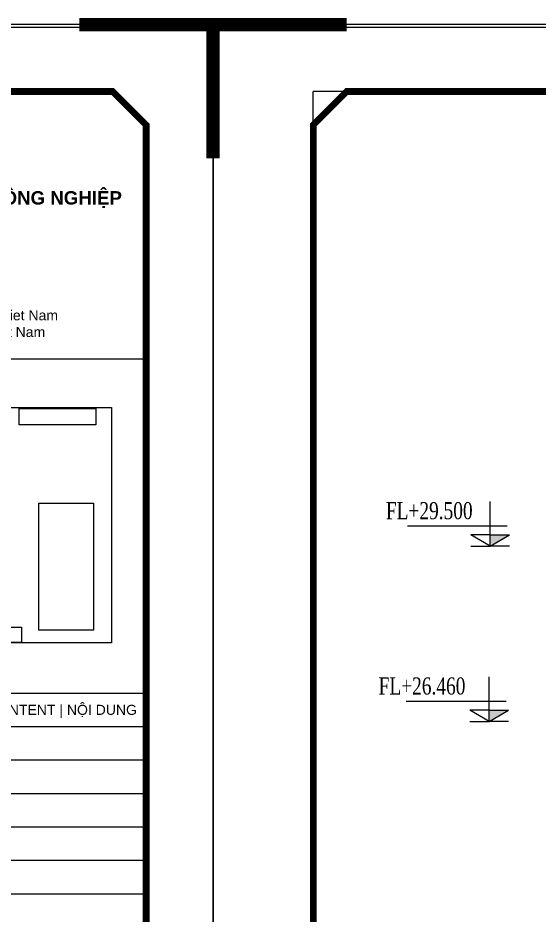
# Model space of a CAD drawing. Header units: inches. Extents: x 340055 to 349452, y -34649 to -30845.
# Drawn here: x 347588.6 to 347679, y -31916 to -31760.4 of the extents above; entities that cross this region are included whole.
import ezdxf

# ---------------------------------------------------------------- set-up
doc = ezdxf.new("R2010")
doc.units = ezdxf.units.IN
doc.header["$MEASUREMENT"] = 0
for name, color, linetype in [('250', 250, 'Continuous'), ('3', 3, 'Continuous'), ('NET IN', 3, 'Continuous')]:
    doc.layers.add(name, color=color, linetype=linetype)
for name, color, linetype, lineweight in [('TL-TIILE BLOCK A2$0$TL-TITLE BLOCK - TEXT @ 1', 7, 'Continuous', 25), ('TL-TIILE BLOCK A2$0$TL-TITLE BLOCK 1', 7, 'Continuous', 50), ('TL-TIILE BLOCK A2$0$TL-TITLE BLOCK 2', 7, 'Continuous', 25), ('TL-TITLE BLOCK - TEXT', 7, 'Continuous', 25)]:
    doc.layers.add(name, color=color, linetype=linetype, lineweight=lineweight)
doc.styles.add('TL-TIILE BLOCK A2$0$MEP-TEXT T.BLOCK 1', font='arial.ttf', dxfattribs={"height": 1.5})
doc.styles.add('TL-TIILE BLOCK A2$0$MEP-TEXT T.BLOCK 3', font='arial.ttf', dxfattribs={"height": 3})
doc.styles.add('vntimeh.shx', font='vntimeh.shx', dxfattribs={"width": 0.8, "bigfont": 'bigfont.shx'})

# ---------------------------------------------------------------- blocks, each defined once
blk = doc.blocks.new('cos')
at = {"color": 8}
for p, q in [((0, 0), (0, 7.82)), ((-3, 3.49), (14.52, 3.49)), ((0, 1.99), (-3.39, 1.99)), ((0, 0), (-3.39, 1.99)), ((0, 1.99), (3.39, 1.99)), ((0, 0), (3.39, 1.99))]:
    blk.add_line(p, q, dxfattribs=at)
at = {"color": 4}
for p in [(-3.39, 0), (3.39, 0)]:
    blk.add_line(p, (0, 0), dxfattribs=at)
at = {"color": 8}
blk.add_solid([(0, 0), (-3.39, 1.99), (0, 1.99)], dxfattribs=at)
at = {"layer": '3', "color": 3, "style": 'vntimeh.shx', "width": 0.75}
blk.add_attdef('DSD', (1.32, 4.73), '', height=3, dxfattribs=at)
blk = doc.blocks.new('kt kien truc 1')
at = {"layer": 'Defpoints'}
for p in [(20, 410), (15, 405)]:
    blk.add_line(p, (15, 410), dxfattribs=at)
at = {"layer": 'Defpoints', "color": 8, "const_width": 2}
for points in [[(0, 400), (0, 420), (20, 420)], [(594, 400), (594, 420), (574, 420)]]:
    blk.add_lwpolyline(points, dxfattribs=at)
at = {"layer": 'Defpoints', "color": 8}
blk.add_lwpolyline([(0, 0), (594, 0), (594, 420), (0, 420)], close=True, dxfattribs=at)
at = {"layer": 'TL-TIILE BLOCK A2$0$TL-TITLE BLOCK 1', "const_width": 1}
blk.add_lwpolyline([(20, 10), (579, 10), (584, 15), (584, 405), (579, 410), (20, 410), (15, 405), (15, 15)], close=True, dxfattribs=at)
at = {"layer": 'TL-TIILE BLOCK A2$0$TL-TITLE BLOCK 2'}
for p, q in [((584, 370), (509, 370)), ((584, 320), (509, 320)), ((584, 320), (509, 320)), ((584, 315), (509, 315)), ((584, 310), (509, 310)), ((584, 305), (509, 305)), ((584, 300), (509, 300)), ((584, 295), (509, 295)), ((584, 290), (509, 290))]:
    blk.add_line(p, q, dxfattribs=at)
at = {"layer": 'TL-TITLE BLOCK - TEXT'}
for points in [[(513.08, 362.74), (578.82, 362.74), (578.82, 327.57), (513.08, 327.57)], [(565.02, 362.59), (576.46, 362.59), (576.46, 360.17), (565.02, 360.17)], [(567.94, 348.43), (576.11, 348.43), (576.11, 329.45), (567.94, 329.45)], [(560.93, 329.89), (565.33, 329.89), (565.33, 327.6), (560.93, 327.6)]]:
    blk.add_lwpolyline(points, close=True, dxfattribs=at)
at = {"layer": 'TL-TIILE BLOCK A2$0$TL-TITLE BLOCK - TEXT @ 1', "attachment_point": 1}
for s, width, insert, char_height, style in [('\\pi0.50923;{\\fArial|b1|i0|c0|p34;MỞ RỘNG XƯỞNG SẢN XUẤT SƠN CÔNG NGHIỆP}', 68.8384, (511.72, 395.1), 2, 'TL-TIILE BLOCK A2$0$MEP-TEXT T.BLOCK 3'), ('ADD:^II4-1, Que Vo Industrial Park, Bac Ninh Province, Viet Nam ', 66.5482, (510.78, 377.29), 1.5, 'TL-TIILE BLOCK A2$0$MEP-TEXT T.BLOCK 1'), ('Địa chỉ: Lô I4-1, Khu công nghiệp Quế Võ, Bắc Ninh, Việt Nam', 66.5482, (510.78, 374.79), 1.5, 'TL-TIILE BLOCK A2$0$MEP-TEXT T.BLOCK 1'), ('REVISE CONTENT | NỘI DUNG', 37.618, (552.04, 318.29), 1.5, 'TL-TIILE BLOCK A2$0$MEP-TEXT T.BLOCK 1')]:
    blk.add_mtext_dynamic_manual_height_columns(s, width=width, gutter_width=15, heights=[0], dxfattribs=dict(at, insert=insert, char_height=char_height, style=style))

msp = doc.modelspace()

# ---------------------------------------------------------------- linework, layer by layer
at = {"layer": 'NET IN'}
for points in [[(346933.69, -31762.0222), (347622.4698, -31762.0222), (347622.4698, -32248.6227), (346933.69, -32248.6227)], [(347622.4698, -31762.0222), (348311.2497, -31762.0222), (348311.2497, -32248.6227), (347622.4698, -32248.6227)]]:
    msp.add_lwpolyline(points, close=True, dxfattribs=at)

# ---------------------------------------------------------------- block references
at = {"layer": '250'}
ref = msp.add_blockref('cos', (347670.5413, -31852.0373), dxfattribs=dict(at, xscale=-0.98876953125, yscale=0.98876953125, zscale=0.98876953125))
ref.add_attrib('DSD', 'FL+29.500', (347652.4462, -31847.3617), dxfattribs={"layer": '3', "color": 3, "height": 2.96631, "style": 'vntimeh.shx', "width": 0.75})
ref = msp.add_blockref('cos', (347670.3466, -31882.434), dxfattribs=dict(at, xscale=-0.98876953125, yscale=0.98876953125, zscale=0.98876953125))
ref.add_attrib('DSD', 'FL+26.460', (347651.1921, -31877.7583), dxfattribs={"layer": '3', "color": 3, "height": 2.96631, "style": 'vntimeh.shx', "width": 0.75})
at = {"layer": '3', "xscale": 1.159562065285868, "yscale": 1.159562065285868, "zscale": 1.159562065285868}
for p in [(346933.69, -32248.6227), (347622.4699, -32248.6227)]:
    msp.add_blockref('kt kien truc 1', p, dxfattribs=at)

doc.saveas('drawing.dxf')
